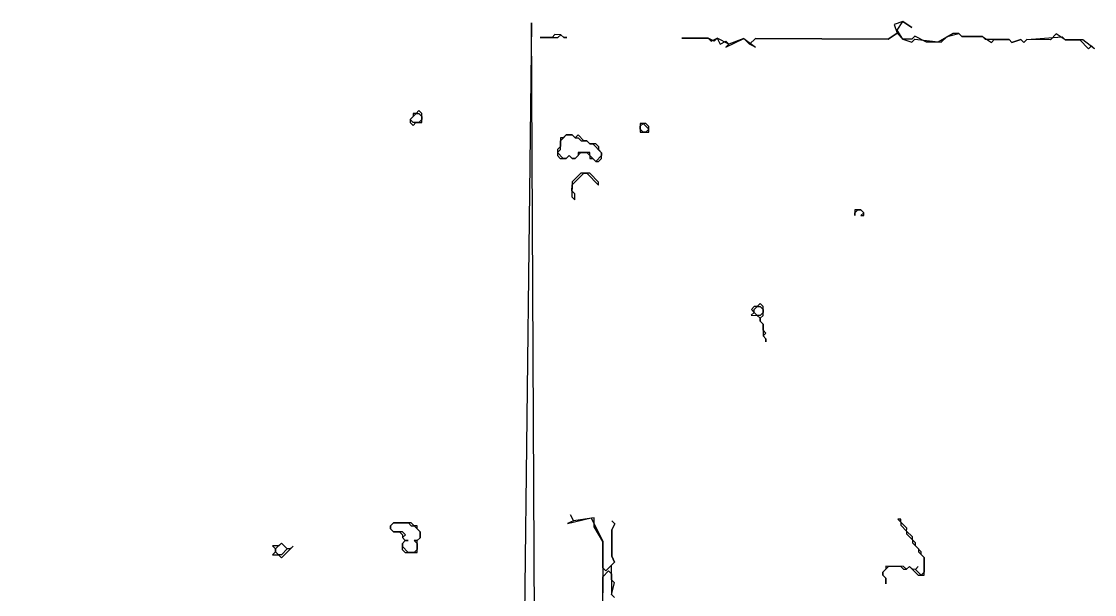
# Model space of a CAD drawing. Header units: inches. Extents: x 0 to 116, y 2 to 63.
# Drawn here: x 44.71 to 66.69, y 22.59 to 34.35 of the extents above; entities that cross this region are included whole.
import ezdxf

# ---------------------------------------------------------------- set-up
doc = ezdxf.new("R2010")
doc.units = ezdxf.units.IN

msp = doc.modelspace()

# ---------------------------------------------------------------- linework, layer by layer
for points in [[(55.15261, 34.31957), (54.96118, 18.13305), (53.38789, 17.47551), (54.96039, 17.95185), (55.00102, 13.42163), (54.21583, 13.42506), (54.93983, 13.2407), (54.85887, 8.52981), (19.46402, 8.50305), (19.33496, 34.29465), (19.28151, 8.20184), (54.73439, 7.68474), (19.3419, 8.20158), (19.57603, 34.1728), (19.52389, 8.38198), (55.28141, 8.46756)], [(55.15261, 34.31957), (54.96118, 18.13305), (53.38789, 17.47551), (54.96039, 17.95185), (55.00102, 13.42163), (54.21583, 13.42506), (54.93983, 13.2407), (54.85887, 8.52981), (19.46402, 8.50305), (19.33496, 34.29465), (19.28151, 8.20184), (54.73439, 7.68474), (19.3419, 8.20158), (19.57603, 34.1728), (19.52389, 8.38198), (55.28141, 8.46756)], [(66.68679, 33.78604), (66.44598, 33.96829), (66.08358, 33.96987), (65.90291, 34.09146), (65.78159, 33.97119), (65.29839, 33.9733), (65.23773, 33.91316), (65.17759, 33.97383), (64.99613, 33.91422), (64.936, 33.97488), (64.4528, 33.97699), (64.39266, 34.03765), (63.96987, 34.0395), (63.90973, 34.10016), (63.78893, 34.10069), (63.48615, 33.9208), (63.24455, 33.92186), (63.00348, 34.04371), (62.94281, 33.98358), (62.76162, 33.98437), (62.64161, 34.16609), (62.7632, 34.34676), (62.94387, 34.22517), (62.7632, 34.34676), (62.58174, 34.28715), (62.64134, 34.10569), (62.45962, 33.98568), (59.74164, 33.99754), (59.62032, 33.87727), (59.50005, 33.9986), (59.19752, 33.87912), (58.95645, 34.00097), (58.89579, 33.94083), (58.77525, 34.00176), (58.23166, 34.00413), (58.77525, 34.00176), (58.83539, 33.9411), (58.95645, 34.00097), (59.01632, 33.87991), (59.13739, 33.93978), (59.19752, 33.87912), (59.13686, 33.81898), (59.50005, 33.9986), (59.74085, 33.81635), (59.62032, 33.87727), (59.74164, 33.99754), (62.45962, 33.98568), (62.64134, 34.10569), (62.76162, 33.98437), (62.94255, 33.92318), (63.00321, 33.98331), (63.54655, 33.92054), (63.66787, 34.04081), (63.90973, 34.10016), (63.96987, 34.0395), (64.39266, 34.03765), (64.57334, 33.91606), (64.634, 33.9762), (64.936, 33.97488), (64.99613, 33.91422), (65.17759, 33.97383), (65.23773, 33.91316), (65.29839, 33.9733), (66.02345, 34.03053), (66.08358, 33.96987), (66.38558, 33.96855), (66.56599, 33.78657), (66.62665, 33.8467)], [(66.68679, 33.78604), (66.44598, 33.96829), (66.08358, 33.96987), (65.90291, 34.09146), (65.78159, 33.97119), (65.29839, 33.9733), (65.23773, 33.91316), (65.17759, 33.97383), (64.99613, 33.91422), (64.936, 33.97488), (64.4528, 33.97699), (64.39266, 34.03765), (63.96987, 34.0395), (63.90973, 34.10016), (63.78893, 34.10069), (63.48615, 33.9208), (63.24455, 33.92186), (63.00348, 34.04371), (62.94281, 33.98358), (62.76162, 33.98437), (62.64161, 34.16609), (62.7632, 34.34676), (62.94387, 34.22517), (62.7632, 34.34676), (62.58174, 34.28715), (62.64134, 34.10569), (62.45962, 33.98568), (59.74164, 33.99754), (59.62032, 33.87727), (59.50005, 33.9986), (59.19752, 33.87912), (58.95645, 34.00097), (58.89579, 33.94083), (58.77525, 34.00176), (58.23166, 34.00413), (58.77525, 34.00176), (58.83539, 33.9411), (58.95645, 34.00097), (59.01632, 33.87991), (59.13739, 33.93978), (59.19752, 33.87912), (59.13686, 33.81898), (59.50005, 33.9986), (59.74085, 33.81635), (59.62032, 33.87727), (59.74164, 33.99754), (62.45962, 33.98568), (62.64134, 34.10569), (62.76162, 33.98437), (62.94255, 33.92318), (63.00321, 33.98331), (63.54655, 33.92054), (63.66787, 34.04081), (63.90973, 34.10016), (63.96987, 34.0395), (64.39266, 34.03765), (64.57334, 33.91606), (64.634, 33.9762), (64.936, 33.97488), (64.99613, 33.91422), (65.17759, 33.97383), (65.23773, 33.91316), (65.29839, 33.9733), (66.02345, 34.03053), (66.08358, 33.96987), (66.38558, 33.96855), (66.56599, 33.78657), (66.62665, 33.8467)], [(55.87608, 34.01441), (55.81568, 34.01467), (55.75555, 34.07534), (55.63475, 34.07586), (55.57408, 34.01573), (55.33249, 34.01678), (55.69488, 34.0152), (55.75555, 34.07534), (55.81568, 34.01467)], [(55.87608, 34.01441), (55.81568, 34.01467), (55.75555, 34.07534), (55.63475, 34.07586), (55.57408, 34.01573), (55.33249, 34.01678), (55.69488, 34.0152), (55.75555, 34.07534), (55.81568, 34.01467)], [(52.84952, 32.5176), (52.78886, 32.45747), (52.72846, 32.45773), (52.7282, 32.39733), (52.66753, 32.33719), (52.66727, 32.2768), (52.72741, 32.21613), (52.78807, 32.27627), (52.90887, 32.27574), (52.90966, 32.45694)], [(52.84952, 32.5176), (52.78886, 32.45747), (52.72846, 32.45773), (52.7282, 32.39733), (52.66753, 32.33719), (52.66727, 32.2768), (52.72741, 32.21613), (52.78807, 32.27627), (52.90887, 32.27574), (52.90966, 32.45694)], [(52.66753, 32.33719), (52.78886, 32.45747), (52.84926, 32.4572), (52.90939, 32.39654), (52.90913, 32.33614), (52.84847, 32.276), (52.72767, 32.27653)], [(57.37842, 32.25624), (57.37763, 32.07504), (57.55883, 32.07425), (57.55936, 32.19505), (57.49922, 32.25571)], [(57.37842, 32.25624), (57.37763, 32.07504), (57.55883, 32.07425), (57.55936, 32.19505), (57.49922, 32.25571)], [(57.37816, 32.19584), (57.43882, 32.25598), (57.5591, 32.13465), (57.49843, 32.07451), (57.43803, 32.07478), (57.3779, 32.13544)], [(55.74632, 31.96136), (55.74553, 31.78016), (55.68487, 31.72002), (55.68434, 31.59922), (55.74448, 31.53856), (55.86528, 31.53803), (55.92594, 31.59817), (55.98608, 31.53751), (56.04647, 31.53724), (56.1678, 31.65752), (56.2886, 31.65699), (56.34874, 31.59633), (56.34847, 31.53593), (56.40887, 31.53566), (56.46901, 31.475), (56.52941, 31.47474), (56.59007, 31.53487), (56.5906, 31.65567), (56.53046, 31.71633), (56.53072, 31.77673), (56.47059, 31.8374), (56.34979, 31.83792), (56.28965, 31.89859), (56.22925, 31.89885), (56.10898, 32.02018), (56.04832, 31.96004), (55.98818, 32.0207), (55.86738, 32.02123), (55.80672, 31.96109)], [(55.74632, 31.96136), (55.74553, 31.78016), (55.68487, 31.72002), (55.68434, 31.59922), (55.74448, 31.53856), (55.86528, 31.53803), (55.92594, 31.59817), (55.98608, 31.53751), (56.04647, 31.53724), (56.1678, 31.65752), (56.2886, 31.65699), (56.34874, 31.59633), (56.34847, 31.53593), (56.40887, 31.53566), (56.46901, 31.475), (56.52941, 31.47474), (56.59007, 31.53487), (56.5906, 31.65567), (56.53046, 31.71633), (56.53072, 31.77673), (56.47059, 31.8374), (56.34979, 31.83792), (56.28965, 31.89859), (56.22925, 31.89885), (56.10898, 32.02018), (56.04832, 31.96004), (55.98818, 32.0207), (55.86738, 32.02123), (55.80672, 31.96109)], [(55.68461, 31.65962), (55.74527, 31.71976), (55.74606, 31.90096), (55.86738, 32.02123), (55.98818, 32.0207), (56.04832, 31.96004), (56.10872, 31.95978), (56.16885, 31.89911), (56.28965, 31.89859), (56.34979, 31.83792), (56.41019, 31.83766), (56.5906, 31.65567), (56.59033, 31.59527), (56.46901, 31.475), (56.34874, 31.59633), (56.349, 31.65672), (56.1074, 31.65778), (56.10714, 31.59738), (56.04647, 31.53724), (55.98608, 31.53751), (55.92594, 31.59817), (55.86528, 31.53803), (55.80488, 31.5383)], [(56.34715, 31.23393), (56.16596, 31.23472), (55.98397, 31.05431), (55.98265, 30.75231), (56.04278, 30.69165), (56.04331, 30.81245), (55.98318, 30.87311), (55.9837, 30.99391), (56.22636, 31.23446), (56.28675, 31.23419), (56.5273, 30.99154), (56.52756, 31.05194)], [(56.34715, 31.23393), (56.16596, 31.23472), (55.98397, 31.05431), (55.98265, 30.75231), (56.04278, 30.69165), (56.04331, 30.81245), (55.98318, 30.87311), (55.9837, 30.99391), (56.22636, 31.23446), (56.28675, 31.23419), (56.5273, 30.99154), (56.52756, 31.05194)], [(61.77994, 30.48542), (61.77941, 30.36462), (61.77968, 30.42502), (61.84034, 30.48515), (61.90074, 30.48489), (61.96087, 30.42423), (61.90021, 30.36409), (61.96061, 30.36383), (61.96087, 30.42423), (61.90074, 30.48489)], [(61.77994, 30.48542), (61.77941, 30.36462), (61.77968, 30.42502), (61.84034, 30.48515), (61.90074, 30.48489), (61.96087, 30.42423), (61.90021, 30.36409), (61.96061, 30.36383), (61.96087, 30.42423), (61.90074, 30.48489)], [(59.83872, 28.56107), (59.77806, 28.50093), (59.71766, 28.5012), (59.657, 28.44106), (59.71714, 28.3804), (59.65647, 28.32026), (59.77727, 28.31973), (59.83741, 28.25907), (59.83714, 28.19867), (59.89728, 28.13801), (59.89623, 27.89641), (59.95636, 27.83575), (59.9561, 27.77535), (59.95636, 27.83575), (59.89623, 27.89641), (59.95689, 27.95655), (59.89675, 28.01721), (59.89728, 28.13801), (59.83714, 28.19867), (59.83741, 28.25907), (59.89807, 28.31921), (59.89886, 28.50041)], [(59.83872, 28.56107), (59.77806, 28.50093), (59.71766, 28.5012), (59.657, 28.44106), (59.71714, 28.3804), (59.65647, 28.32026), (59.77727, 28.31973), (59.83741, 28.25907), (59.83714, 28.19867), (59.89728, 28.13801), (59.89623, 27.89641), (59.95636, 27.83575), (59.9561, 27.77535), (59.95636, 27.83575), (59.89623, 27.89641), (59.95689, 27.95655), (59.89675, 28.01721), (59.89728, 28.13801), (59.83714, 28.19867), (59.83741, 28.25907), (59.89807, 28.31921), (59.89886, 28.50041)], [(59.7174, 28.4408), (59.77806, 28.50093), (59.83846, 28.50067), (59.8986, 28.44001), (59.89833, 28.37961), (59.83767, 28.31947), (59.77727, 28.31973), (59.71714, 28.3804)], [(52.32943, 24.06379), (52.26877, 24.00366), (52.2685, 23.94326), (52.32864, 23.88259), (52.44944, 23.88207), (52.50957, 23.8214), (52.50931, 23.761), (52.56945, 23.70034), (52.50878, 23.6402), (52.50826, 23.51941), (52.56839, 23.45874), (52.80999, 23.45769), (52.81104, 23.69929), (52.87171, 23.75942), (52.87223, 23.88022), (52.8121, 23.94088), (52.81236, 24.00128), (52.75196, 24.00155), (52.69183, 24.06221)], [(52.32943, 24.06379), (52.26877, 24.00366), (52.2685, 23.94326), (52.32864, 23.88259), (52.44944, 23.88207), (52.50957, 23.8214), (52.50931, 23.761), (52.56945, 23.70034), (52.50878, 23.6402), (52.50826, 23.51941), (52.56839, 23.45874), (52.80999, 23.45769), (52.81104, 23.69929), (52.87171, 23.75942), (52.87223, 23.88022), (52.8121, 23.94088), (52.81236, 24.00128), (52.75196, 24.00155), (52.69183, 24.06221)], [(52.26877, 24.00366), (52.32943, 24.06379), (52.63143, 24.06247), (52.69156, 24.00181), (52.75196, 24.00155), (52.87223, 23.88022), (52.87171, 23.75942), (52.81104, 23.69929), (52.75064, 23.69955), (52.81078, 23.63889), (52.81025, 23.51809), (52.74959, 23.45795), (52.62879, 23.45848), (52.50852, 23.57981), (52.50878, 23.6402), (52.56945, 23.70034), (52.62985, 23.70008), (52.56945, 23.70034), (52.50931, 23.761), (52.56997, 23.82114), (52.50984, 23.8818), (52.32864, 23.88259), (52.2685, 23.94326)], [(62.71866, 24.13926), (62.65826, 24.13952), (62.71839, 24.07886), (62.71813, 24.01846), (62.8384, 23.89714), (62.83814, 23.83674), (62.95841, 23.71541), (62.95815, 23.65501), (63.07842, 23.53369), (63.07816, 23.47329), (63.19843, 23.35196), (63.19711, 23.04996), (63.13645, 22.98983), (63.01618, 23.11115), (63.07684, 23.17129), (63.01618, 23.11115), (62.95578, 23.11142), (62.89564, 23.17208), (62.83498, 23.11194), (62.77484, 23.17261), (62.41244, 23.17419), (62.41218, 23.11379), (62.35152, 23.05365), (62.35125, 22.99325), (62.41139, 22.93259), (62.41086, 22.81179), (62.41139, 22.93259), (62.35125, 22.99325), (62.35152, 23.05365), (62.47284, 23.17392), (62.71444, 23.17287), (62.77458, 23.11221), (62.83498, 23.11194), (62.89564, 23.17208), (63.07605, 22.99009), (63.19685, 22.98956), (63.19843, 23.35196), (63.13829, 23.41262), (63.13856, 23.47302), (63.01828, 23.59435), (63.01855, 23.65475), (62.95841, 23.71541), (62.95867, 23.77581), (62.8384, 23.89714), (62.83867, 23.95754), (62.71839, 24.07886)], [(62.71866, 24.13926), (62.65826, 24.13952), (62.71839, 24.07886), (62.71813, 24.01846), (62.8384, 23.89714), (62.83814, 23.83674), (62.95841, 23.71541), (62.95815, 23.65501), (63.07842, 23.53369), (63.07816, 23.47329), (63.19843, 23.35196), (63.19711, 23.04996), (63.13645, 22.98983), (63.01618, 23.11115), (63.07684, 23.17129), (63.01618, 23.11115), (62.95578, 23.11142), (62.89564, 23.17208), (62.83498, 23.11194), (62.77484, 23.17261), (62.41244, 23.17419), (62.41218, 23.11379), (62.35152, 23.05365), (62.35125, 22.99325), (62.41139, 22.93259), (62.41086, 22.81179), (62.41139, 22.93259), (62.35125, 22.99325), (62.35152, 23.05365), (62.47284, 23.17392), (62.71444, 23.17287), (62.77458, 23.11221), (62.83498, 23.11194), (62.89564, 23.17208), (63.07605, 22.99009), (63.19685, 22.98956), (63.19843, 23.35196), (63.13829, 23.41262), (63.13856, 23.47302), (63.01828, 23.59435), (63.01855, 23.65475), (62.95841, 23.71541), (62.95867, 23.77581), (62.8384, 23.89714), (62.83867, 23.95754), (62.71839, 24.07886)], [(50.27374, 23.58956), (50.21308, 23.52942), (50.15268, 23.52968), (50.03241, 23.65101), (49.97174, 23.59087), (49.85095, 23.5914), (49.91108, 23.53074), (49.91082, 23.47034), (49.85015, 23.4102), (49.97095, 23.40968), (50.03109, 23.34901)], [(50.27374, 23.58956), (50.21308, 23.52942), (50.15268, 23.52968), (50.03241, 23.65101), (49.97174, 23.59087), (49.85095, 23.5914), (49.91108, 23.53074), (49.91082, 23.47034), (49.85015, 23.4102), (49.97095, 23.40968), (50.03109, 23.34901)], [(50.03241, 23.65101), (50.15268, 23.52968), (50.03135, 23.40941), (49.97095, 23.40968), (49.91082, 23.47034), (49.91108, 23.53074)]]:
    msp.add_lwpolyline(points, close=True)
for points in [[(56.8528, 22.53404), (56.79266, 22.5947), (56.85412, 22.83604), (56.79398, 22.8967), (56.7953, 23.1987), (56.85596, 23.25883), (56.79609, 23.3799), (56.79846, 23.92349), (56.85939, 24.04403), (56.79925, 24.10469), (56.85939, 24.04403), (56.79846, 23.92349), (56.79609, 23.3799), (56.85596, 23.25883), (56.67397, 23.07843), (56.61384, 23.13909), (56.61621, 23.68268), (56.43633, 23.98547), (56.43712, 24.16667), (56.01406, 24.10811), (55.95419, 24.22918), (56.01406, 24.10811), (55.893, 24.04824), (56.37672, 24.16693), (56.61621, 23.68268), (56.60698, 21.5687)], [(56.8528, 22.53404), (56.79266, 22.5947), (56.85412, 22.83604), (56.79398, 22.8967), (56.7953, 23.1987), (56.85596, 23.25883), (56.79609, 23.3799), (56.79846, 23.92349), (56.85939, 24.04403), (56.79925, 24.10469), (56.85939, 24.04403), (56.79846, 23.92349), (56.79609, 23.3799), (56.85596, 23.25883), (56.67397, 23.07843), (56.61384, 23.13909), (56.61621, 23.68268), (56.43633, 23.98547), (56.43712, 24.16667), (56.01406, 24.10811), (55.95419, 24.22918), (56.01406, 24.10811), (55.893, 24.04824), (56.37672, 24.16693), (56.61621, 23.68268), (56.60698, 21.5687)], [(56.60672, 21.5083), (56.61305, 22.95789), (56.73437, 23.07816), (56.79451, 23.0175), (56.79266, 22.5947), (56.8528, 22.53404)], [(56.60672, 21.5083), (56.61305, 22.95789), (56.73437, 23.07816), (56.79451, 23.0175), (56.79266, 22.5947), (56.8528, 22.53404)]]:
    msp.add_lwpolyline(points)

doc.saveas('drawing.dxf')
